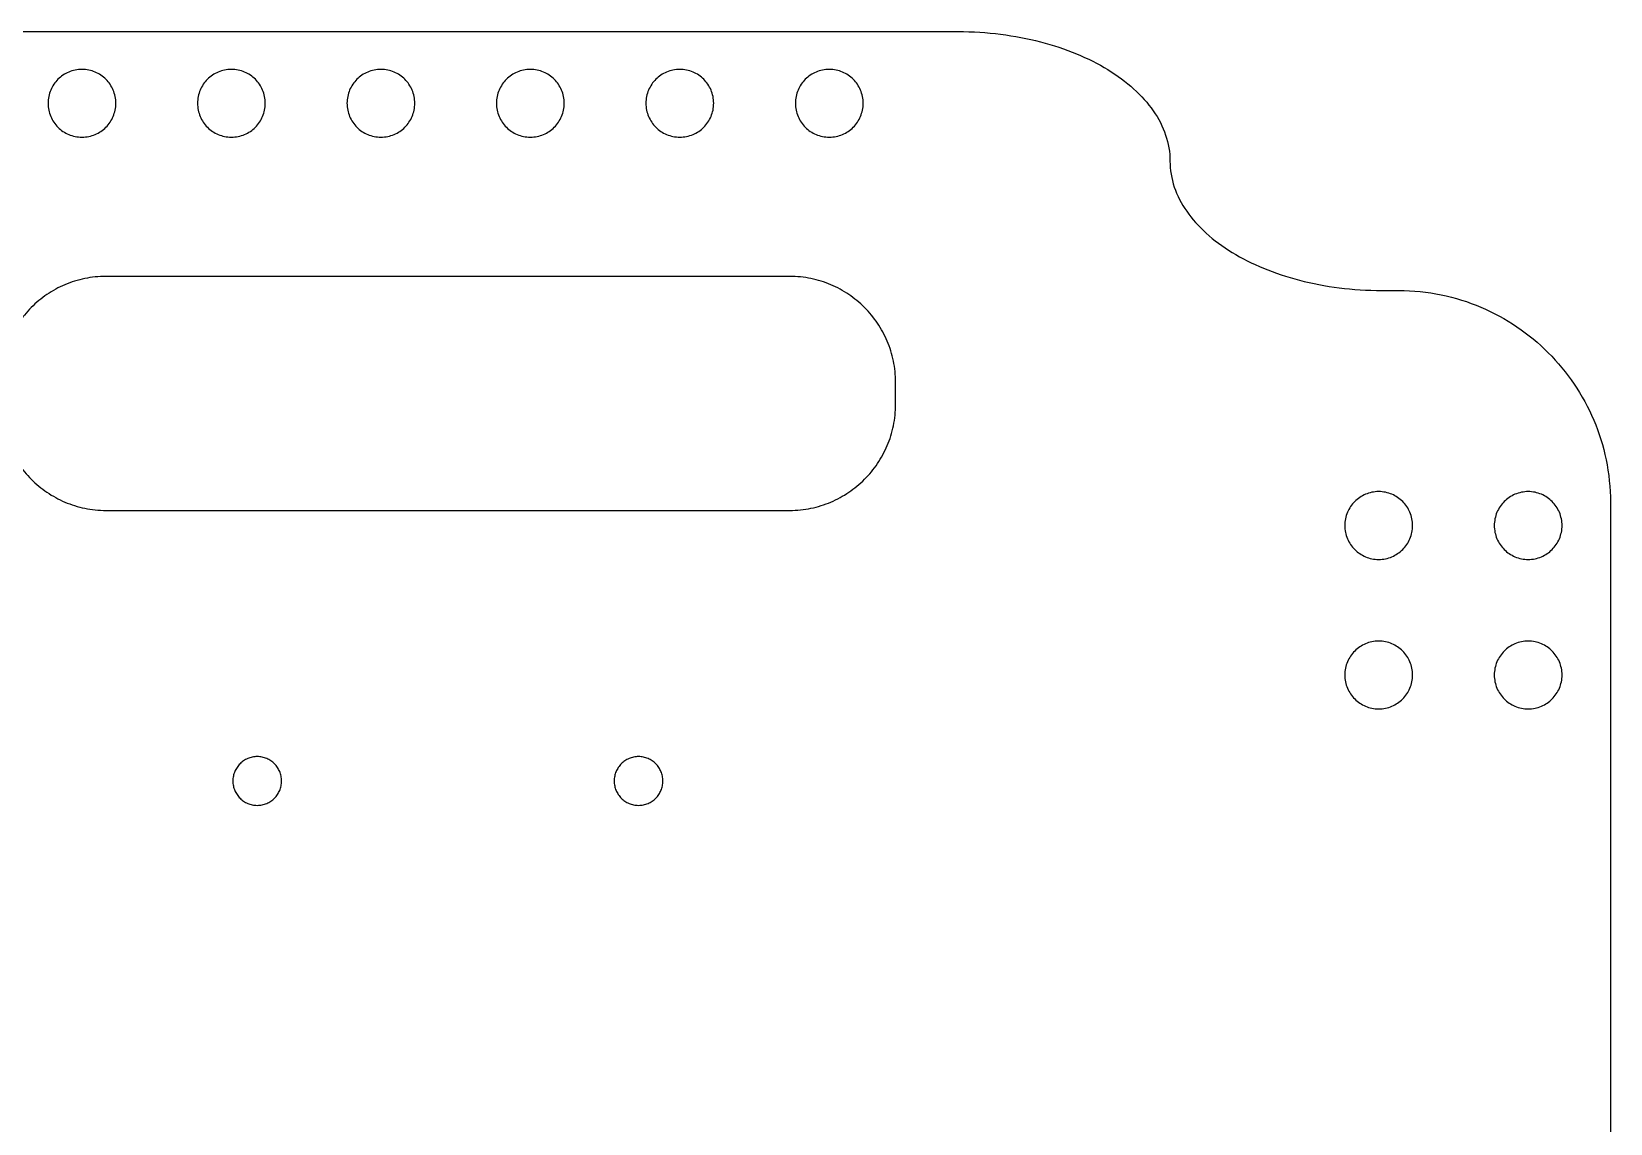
# Model space of a CAD drawing. Extents: x 90 to 207, y -141 to -38.
# Drawn here: x 132 to 206.5, y -89.5 to -38 of the extents above; entities that cross this region are included whole.
import ezdxf

# ---------------------------------------------------------------- set-up
doc = ezdxf.new("R2010")
doc.units = 0
doc.layers.add('LIVELLO_1', color=7, linetype='CONTINUOUS')

# ---------------------------------------------------------------- blocks, each defined once
blk = doc.blocks.new('BLOCK_2')
at = {"layer": 'LIVELLO_1'}
blk.add_open_spline([(172.798, -55.554), (172.798, -55.897), (172.763, -56.233), (172.696, -56.558), (172.629, -56.883), (172.53, -57.196), (172.404, -57.495), (172.277, -57.794), (172.121, -58.078), (171.941, -58.344), (171.761, -58.61), (171.556, -58.858), (171.329, -59.085), (171.103, -59.311), (170.855, -59.516), (170.589, -59.697), (170.322, -59.877), (170.038, -60.032), (169.739, -60.159), (169.441, -60.286), (169.127, -60.385), (168.802, -60.452), (168.478, -60.518), (168.142, -60.554), (167.798, -60.554), (167.798, -60.554), (163.764, -60.554), (163.764, -60.554), (163.764, -60.554), (159.73, -60.554), (159.73, -60.554), (159.73, -60.554), (155.697, -60.554), (155.697, -60.554), (155.697, -60.554), (151.663, -60.554), (151.663, -60.554), (151.663, -60.554), (147.629, -60.554), (147.629, -60.554), (147.629, -60.554), (143.595, -60.554), (143.595, -60.554), (143.595, -60.554), (139.562, -60.554), (139.562, -60.554), (139.562, -60.554), (135.528, -60.554), (135.528, -60.554), (135.184, -60.554), (134.848, -60.518), (134.523, -60.452), (134.199, -60.385), (133.885, -60.286), (133.586, -60.159), (133.288, -60.032), (133.003, -59.877), (132.737, -59.697), (132.471, -59.516), (132.223, -59.311), (131.997, -59.085), (131.77, -58.858), (131.565, -58.61), (131.385, -58.344), (131.205, -58.078), (131.049, -57.794), (130.922, -57.495), (130.795, -57.196), (130.697, -56.883), (130.63, -56.558), (130.563, -56.233), (130.528, -55.897), (130.528, -55.554), (130.528, -55.554), (130.528, -55.423), (130.528, -55.423), (130.528, -55.423), (130.528, -55.292), (130.528, -55.292), (130.528, -55.292), (130.528, -55.161), (130.528, -55.161), (130.528, -55.161), (130.528, -55.03), (130.528, -55.03), (130.528, -55.03), (130.528, -54.899), (130.528, -54.899), (130.528, -54.899), (130.528, -54.768), (130.528, -54.768), (130.528, -54.768), (130.528, -54.637), (130.528, -54.637), (130.528, -54.637), (130.528, -54.506), (130.528, -54.506), (130.528, -54.163), (130.563, -53.827), (130.63, -53.502), (130.697, -53.177), (130.795, -52.864), (130.922, -52.565), (131.049, -52.266), (131.205, -51.982), (131.385, -51.716), (131.565, -51.45), (131.77, -51.202), (131.997, -50.975), (132.223, -50.749), (132.471, -50.544), (132.737, -50.363), (133.003, -50.183), (133.288, -50.028), (133.586, -49.901), (133.885, -49.774), (134.199, -49.675), (134.523, -49.609), (134.848, -49.542), (135.184, -49.506), (135.528, -49.506), (135.528, -49.506), (139.562, -49.506), (139.562, -49.506), (139.562, -49.506), (143.595, -49.506), (143.595, -49.506), (143.595, -49.506), (147.629, -49.506), (147.629, -49.506), (147.629, -49.506), (151.663, -49.506), (151.663, -49.506), (151.663, -49.506), (155.697, -49.506), (155.697, -49.506), (155.697, -49.506), (159.73, -49.506), (159.73, -49.506), (159.73, -49.506), (163.764, -49.506), (163.764, -49.506), (163.764, -49.506), (167.798, -49.506), (167.798, -49.506), (168.142, -49.506), (168.478, -49.542), (168.802, -49.609), (169.127, -49.675), (169.441, -49.774), (169.739, -49.901), (170.038, -50.028), (170.322, -50.183), (170.589, -50.363), (170.855, -50.544), (171.103, -50.749), (171.329, -50.975), (171.556, -51.202), (171.761, -51.45), (171.941, -51.716), (172.121, -51.982), (172.277, -52.266), (172.404, -52.565), (172.53, -52.864), (172.629, -53.177), (172.696, -53.502), (172.763, -53.827), (172.798, -54.163), (172.798, -54.506), (172.798, -54.506), (172.798, -54.637), (172.798, -54.637), (172.798, -54.637), (172.798, -54.768), (172.798, -54.768), (172.798, -54.768), (172.798, -54.899), (172.798, -54.899), (172.798, -54.899), (172.798, -55.03), (172.798, -55.03), (172.798, -55.03), (172.798, -55.161), (172.798, -55.161), (172.798, -55.161), (172.798, -55.292), (172.798, -55.292), (172.798, -55.292), (172.798, -55.423), (172.798, -55.423), (172.798, -55.423), (172.798, -55.554), (172.798, -55.554)], degree=3, knots=[0, 0, 0, 0, 1, 1, 1, 2, 2, 2, 3, 3, 3, 4, 4, 4, 5, 5, 5, 6, 6, 6, 7, 7, 7, 8, 8, 8, 9, 9, 9, 10, 10, 10, 11, 11, 11, 12, 12, 12, 13, 13, 13, 14, 14, 14, 15, 15, 15, 16, 16, 16, 17, 17, 17, 18, 18, 18, 19, 19, 19, 20, 20, 20, 21, 21, 21, 22, 22, 22, 23, 23, 23, 24, 24, 24, 25, 25, 25, 26, 26, 26, 27, 27, 27, 28, 28, 28, 29, 29, 29, 30, 30, 30, 31, 31, 31, 32, 32, 32, 33, 33, 33, 34, 34, 34, 35, 35, 35, 36, 36, 36, 37, 37, 37, 38, 38, 38, 39, 39, 39, 40, 40, 40, 41, 41, 41, 42, 42, 42, 43, 43, 43, 44, 44, 44, 45, 45, 45, 46, 46, 46, 47, 47, 47, 48, 48, 48, 49, 49, 49, 50, 50, 50, 51, 51, 51, 52, 52, 52, 53, 53, 53, 54, 54, 54, 55, 55, 55, 56, 56, 56, 57, 57, 57, 58, 58, 58, 59, 59, 59, 60, 60, 60, 61, 61, 61, 62, 62, 62, 63, 63, 63, 64, 64, 64, 64], dxfattribs=at)
at = {"layer": 'LIVELLO_1', "color": 250}
blk.add_open_spline([(172.798, -55.554), (172.798, -55.897), (172.763, -56.233), (172.696, -56.558), (172.629, -56.883), (172.53, -57.196), (172.404, -57.495), (172.277, -57.794), (172.121, -58.078), (171.941, -58.344), (171.761, -58.61), (171.556, -58.858), (171.329, -59.085), (171.103, -59.311), (170.855, -59.516), (170.589, -59.697), (170.322, -59.877), (170.038, -60.032), (169.739, -60.159), (169.441, -60.286), (169.127, -60.385), (168.802, -60.452), (168.478, -60.518), (168.142, -60.554), (167.798, -60.554), (167.798, -60.554), (163.764, -60.554), (163.764, -60.554), (163.764, -60.554), (159.73, -60.554), (159.73, -60.554), (159.73, -60.554), (155.697, -60.554), (155.697, -60.554), (155.697, -60.554), (151.663, -60.554), (151.663, -60.554), (151.663, -60.554), (147.629, -60.554), (147.629, -60.554), (147.629, -60.554), (143.595, -60.554), (143.595, -60.554), (143.595, -60.554), (139.562, -60.554), (139.562, -60.554), (139.562, -60.554), (135.528, -60.554), (135.528, -60.554), (135.184, -60.554), (134.848, -60.518), (134.523, -60.452), (134.199, -60.385), (133.885, -60.286), (133.586, -60.159), (133.288, -60.032), (133.003, -59.877), (132.737, -59.697), (132.471, -59.516), (132.223, -59.311), (131.997, -59.085), (131.77, -58.858), (131.565, -58.61), (131.385, -58.344), (131.205, -58.078), (131.049, -57.794), (130.922, -57.495), (130.795, -57.196), (130.697, -56.883), (130.63, -56.558), (130.563, -56.233), (130.528, -55.897), (130.528, -55.554), (130.528, -55.554), (130.528, -55.423), (130.528, -55.423), (130.528, -55.423), (130.528, -55.292), (130.528, -55.292), (130.528, -55.292), (130.528, -55.161), (130.528, -55.161), (130.528, -55.161), (130.528, -55.03), (130.528, -55.03), (130.528, -55.03), (130.528, -54.899), (130.528, -54.899), (130.528, -54.899), (130.528, -54.768), (130.528, -54.768), (130.528, -54.768), (130.528, -54.637), (130.528, -54.637), (130.528, -54.637), (130.528, -54.506), (130.528, -54.506), (130.528, -54.163), (130.563, -53.827), (130.63, -53.502), (130.697, -53.177), (130.795, -52.864), (130.922, -52.565), (131.049, -52.266), (131.205, -51.982), (131.385, -51.716), (131.565, -51.45), (131.77, -51.202), (131.997, -50.975), (132.223, -50.749), (132.471, -50.544), (132.737, -50.363), (133.003, -50.183), (133.288, -50.028), (133.586, -49.901), (133.885, -49.774), (134.199, -49.675), (134.523, -49.609), (134.848, -49.542), (135.184, -49.506), (135.528, -49.506), (135.528, -49.506), (139.562, -49.506), (139.562, -49.506), (139.562, -49.506), (143.595, -49.506), (143.595, -49.506), (143.595, -49.506), (147.629, -49.506), (147.629, -49.506), (147.629, -49.506), (151.663, -49.506), (151.663, -49.506), (151.663, -49.506), (155.697, -49.506), (155.697, -49.506), (155.697, -49.506), (159.73, -49.506), (159.73, -49.506), (159.73, -49.506), (163.764, -49.506), (163.764, -49.506), (163.764, -49.506), (167.798, -49.506), (167.798, -49.506), (168.142, -49.506), (168.478, -49.542), (168.802, -49.609), (169.127, -49.675), (169.441, -49.774), (169.739, -49.901), (170.038, -50.028), (170.322, -50.183), (170.589, -50.363), (170.855, -50.544), (171.103, -50.749), (171.329, -50.975), (171.556, -51.202), (171.761, -51.45), (171.941, -51.716), (172.121, -51.982), (172.277, -52.266), (172.404, -52.565), (172.53, -52.864), (172.629, -53.177), (172.696, -53.502), (172.763, -53.827), (172.798, -54.163), (172.798, -54.506), (172.798, -54.506), (172.798, -54.637), (172.798, -54.637), (172.798, -54.637), (172.798, -54.768), (172.798, -54.768), (172.798, -54.768), (172.798, -54.899), (172.798, -54.899), (172.798, -54.899), (172.798, -55.03), (172.798, -55.03), (172.798, -55.03), (172.798, -55.161), (172.798, -55.161), (172.798, -55.161), (172.798, -55.292), (172.798, -55.292), (172.798, -55.292), (172.798, -55.423), (172.798, -55.423), (172.798, -55.423), (172.798, -55.554), (172.798, -55.554)], degree=3, knots=[0, 0, 0, 0, 1, 1, 1, 2, 2, 2, 3, 3, 3, 4, 4, 4, 5, 5, 5, 6, 6, 6, 7, 7, 7, 8, 8, 8, 9, 9, 9, 10, 10, 10, 11, 11, 11, 12, 12, 12, 13, 13, 13, 14, 14, 14, 15, 15, 15, 16, 16, 16, 17, 17, 17, 18, 18, 18, 19, 19, 19, 20, 20, 20, 21, 21, 21, 22, 22, 22, 23, 23, 23, 24, 24, 24, 25, 25, 25, 26, 26, 26, 27, 27, 27, 28, 28, 28, 29, 29, 29, 30, 30, 30, 31, 31, 31, 32, 32, 32, 33, 33, 33, 34, 34, 34, 35, 35, 35, 36, 36, 36, 37, 37, 37, 38, 38, 38, 39, 39, 39, 40, 40, 40, 41, 41, 41, 42, 42, 42, 43, 43, 43, 44, 44, 44, 45, 45, 45, 46, 46, 46, 47, 47, 47, 48, 48, 48, 49, 49, 49, 50, 50, 50, 51, 51, 51, 52, 52, 52, 53, 53, 53, 54, 54, 54, 55, 55, 55, 56, 56, 56, 57, 57, 57, 58, 58, 58, 59, 59, 59, 60, 60, 60, 61, 61, 61, 62, 62, 62, 63, 63, 63, 64, 64, 64, 64], dxfattribs=at)
blk = doc.blocks.new('BLOCK_5')
at = {"layer": 'LIVELLO_1', "color": 250}
for points in [[(197.203, -61.267), (197.203, -61.378), (197.191, -61.485), (197.17, -61.59), (197.149, -61.694), (197.117, -61.794), (197.077, -61.89), (197.036, -61.986), (196.987, -62.077), (196.929, -62.162), (196.872, -62.247), (196.806, -62.326), (196.734, -62.398), (196.662, -62.471), (196.582, -62.536), (196.497, -62.594), (196.412, -62.651), (196.321, -62.701), (196.225, -62.741), (196.13, -62.782), (196.029, -62.813), (195.925, -62.835), (195.821, -62.856), (195.713, -62.867), (195.603, -62.867), (195.492, -62.867), (195.384, -62.856), (195.28, -62.835), (195.176, -62.813), (195.076, -62.782), (194.98, -62.741), (194.884, -62.701), (194.793, -62.651), (194.708, -62.594), (194.623, -62.536), (194.544, -62.471), (194.471, -62.398), (194.399, -62.326), (194.333, -62.247), (194.276, -62.162), (194.218, -62.077), (194.169, -61.986), (194.128, -61.89), (194.088, -61.794), (194.056, -61.694), (194.035, -61.59), (194.014, -61.485), (194.003, -61.378), (194.003, -61.267), (194.003, -61.157), (194.014, -61.049), (194.035, -60.945), (194.056, -60.84), (194.088, -60.74), (194.128, -60.644), (194.169, -60.549), (194.218, -60.458), (194.276, -60.372), (194.333, -60.287), (194.399, -60.208), (194.471, -60.136), (194.544, -60.063), (194.623, -59.998), (194.708, -59.94), (194.793, -59.883), (194.884, -59.833), (194.98, -59.793), (195.076, -59.752), (195.176, -59.721), (195.28, -59.7), (195.384, -59.678), (195.492, -59.667), (195.603, -59.667), (195.713, -59.667), (195.821, -59.678), (195.925, -59.7), (196.029, -59.721), (196.13, -59.752), (196.225, -59.793), (196.321, -59.833), (196.412, -59.883), (196.497, -59.94), (196.582, -59.998), (196.662, -60.063), (196.734, -60.136), (196.806, -60.208), (196.872, -60.287), (196.929, -60.372), (196.987, -60.458), (197.036, -60.549), (197.077, -60.644), (197.117, -60.74), (197.149, -60.84), (197.17, -60.945), (197.191, -61.049), (197.203, -61.157), (197.203, -61.267)], [(204.258, -61.267), (204.258, -61.378), (204.247, -61.485), (204.226, -61.59), (204.204, -61.694), (204.173, -61.794), (204.132, -61.89), (204.092, -61.986), (204.042, -62.077), (203.985, -62.162), (203.927, -62.247), (203.862, -62.326), (203.79, -62.398), (203.717, -62.471), (203.638, -62.536), (203.553, -62.594), (203.468, -62.651), (203.377, -62.701), (203.281, -62.741), (203.185, -62.782), (203.085, -62.813), (202.981, -62.835), (202.876, -62.856), (202.769, -62.867), (202.658, -62.867), (202.548, -62.867), (202.44, -62.856), (202.336, -62.835), (202.232, -62.813), (202.131, -62.782), (202.035, -62.741), (201.94, -62.701), (201.849, -62.651), (201.764, -62.594), (201.679, -62.536), (201.599, -62.471), (201.527, -62.398), (201.454, -62.326), (201.389, -62.247), (201.331, -62.162), (201.274, -62.077), (201.224, -61.986), (201.184, -61.89), (201.143, -61.794), (201.112, -61.694), (201.091, -61.59), (201.069, -61.485), (201.058, -61.378), (201.058, -61.267), (201.058, -61.157), (201.069, -61.049), (201.091, -60.945), (201.112, -60.84), (201.143, -60.74), (201.184, -60.644), (201.224, -60.549), (201.274, -60.458), (201.331, -60.372), (201.389, -60.287), (201.454, -60.208), (201.527, -60.136), (201.599, -60.063), (201.679, -59.998), (201.764, -59.94), (201.849, -59.883), (201.94, -59.833), (202.035, -59.793), (202.131, -59.752), (202.232, -59.721), (202.336, -59.7), (202.44, -59.678), (202.548, -59.667), (202.658, -59.667), (202.769, -59.667), (202.876, -59.678), (202.981, -59.7), (203.085, -59.721), (203.185, -59.752), (203.281, -59.793), (203.377, -59.833), (203.468, -59.883), (203.553, -59.94), (203.638, -59.998), (203.717, -60.063), (203.79, -60.136), (203.862, -60.208), (203.927, -60.287), (203.985, -60.372), (204.042, -60.458), (204.092, -60.549), (204.132, -60.644), (204.173, -60.74), (204.204, -60.84), (204.226, -60.945), (204.247, -61.049), (204.258, -61.157), (204.258, -61.267)], [(197.203, -68.323), (197.203, -68.433), (197.191, -68.541), (197.17, -68.645), (197.149, -68.749), (197.117, -68.85), (197.077, -68.945), (197.036, -69.041), (196.987, -69.132), (196.929, -69.217), (196.872, -69.302), (196.806, -69.382), (196.734, -69.454), (196.662, -69.526), (196.582, -69.592), (196.497, -69.649), (196.412, -69.707), (196.321, -69.756), (196.225, -69.797), (196.13, -69.837), (196.029, -69.869), (195.925, -69.89), (195.821, -69.911), (195.713, -69.923), (195.603, -69.923), (195.492, -69.923), (195.384, -69.911), (195.28, -69.89), (195.176, -69.869), (195.076, -69.837), (194.98, -69.797), (194.884, -69.756), (194.793, -69.707), (194.708, -69.649), (194.623, -69.592), (194.544, -69.526), (194.471, -69.454), (194.399, -69.382), (194.333, -69.302), (194.276, -69.217), (194.218, -69.132), (194.169, -69.041), (194.128, -68.945), (194.088, -68.85), (194.056, -68.749), (194.035, -68.645), (194.014, -68.541), (194.003, -68.433), (194.003, -68.323), (194.003, -68.212), (194.014, -68.104), (194.035, -68), (194.056, -67.896), (194.088, -67.796), (194.128, -67.7), (194.169, -67.604), (194.218, -67.513), (194.276, -67.428), (194.333, -67.343), (194.399, -67.264), (194.471, -67.191), (194.544, -67.119), (194.623, -67.053), (194.708, -66.996), (194.793, -66.938), (194.884, -66.889), (194.98, -66.848), (195.076, -66.808), (195.176, -66.776), (195.28, -66.755), (195.384, -66.734), (195.492, -66.723), (195.603, -66.723), (195.713, -66.723), (195.821, -66.734), (195.925, -66.755), (196.029, -66.776), (196.13, -66.808), (196.225, -66.848), (196.321, -66.889), (196.412, -66.938), (196.497, -66.996), (196.582, -67.053), (196.662, -67.119), (196.734, -67.191), (196.806, -67.264), (196.872, -67.343), (196.929, -67.428), (196.987, -67.513), (197.036, -67.604), (197.077, -67.7), (197.117, -67.796), (197.149, -67.896), (197.17, -68), (197.191, -68.104), (197.203, -68.212), (197.203, -68.323)], [(204.258, -68.323), (204.258, -68.433), (204.247, -68.541), (204.226, -68.645), (204.204, -68.749), (204.173, -68.85), (204.132, -68.945), (204.092, -69.041), (204.042, -69.132), (203.985, -69.217), (203.927, -69.302), (203.862, -69.382), (203.79, -69.454), (203.717, -69.526), (203.638, -69.592), (203.553, -69.649), (203.468, -69.707), (203.377, -69.756), (203.281, -69.797), (203.185, -69.837), (203.085, -69.869), (202.981, -69.89), (202.876, -69.911), (202.769, -69.923), (202.658, -69.923), (202.548, -69.923), (202.44, -69.911), (202.336, -69.89), (202.232, -69.869), (202.131, -69.837), (202.035, -69.797), (201.94, -69.756), (201.849, -69.707), (201.764, -69.649), (201.679, -69.592), (201.599, -69.526), (201.527, -69.454), (201.454, -69.382), (201.389, -69.302), (201.331, -69.217), (201.274, -69.132), (201.224, -69.041), (201.184, -68.945), (201.143, -68.85), (201.112, -68.749), (201.091, -68.645), (201.069, -68.541), (201.058, -68.433), (201.058, -68.323), (201.058, -68.212), (201.069, -68.104), (201.091, -68), (201.112, -67.896), (201.143, -67.796), (201.184, -67.7), (201.224, -67.604), (201.274, -67.513), (201.331, -67.428), (201.389, -67.343), (201.454, -67.264), (201.527, -67.191), (201.599, -67.119), (201.679, -67.053), (201.764, -66.996), (201.849, -66.938), (201.94, -66.889), (202.035, -66.848), (202.131, -66.808), (202.232, -66.776), (202.336, -66.755), (202.44, -66.734), (202.548, -66.723), (202.658, -66.723), (202.769, -66.723), (202.876, -66.734), (202.981, -66.755), (203.085, -66.776), (203.185, -66.808), (203.281, -66.848), (203.377, -66.889), (203.468, -66.938), (203.553, -66.996), (203.638, -67.053), (203.717, -67.119), (203.79, -67.191), (203.862, -67.264), (203.927, -67.343), (203.985, -67.428), (204.042, -67.513), (204.092, -67.604), (204.132, -67.7), (204.173, -67.796), (204.204, -67.896), (204.226, -68), (204.247, -68.104), (204.258, -68.212), (204.258, -68.323)]]:
    blk.add_open_spline(points, degree=3, knots=[0, 0, 0, 0, 1, 1, 1, 2, 2, 2, 3, 3, 3, 4, 4, 4, 5, 5, 5, 6, 6, 6, 7, 7, 7, 8, 8, 8, 9, 9, 9, 10, 10, 10, 11, 11, 11, 12, 12, 12, 13, 13, 13, 14, 14, 14, 15, 15, 15, 16, 16, 16, 17, 17, 17, 18, 18, 18, 19, 19, 19, 20, 20, 20, 21, 21, 21, 22, 22, 22, 23, 23, 23, 24, 24, 24, 25, 25, 25, 26, 26, 26, 27, 27, 27, 28, 28, 28, 29, 29, 29, 30, 30, 30, 31, 31, 31, 32, 32, 32, 32], dxfattribs=at)

msp = doc.modelspace()

# ---------------------------------------------------------------- linework, layer by layer
at = {"layer": 'LIVELLO_1', "color": 250}
for points, knots in [([(206.541, -60.171), (206.541, -59.484), (206.471, -58.812), (206.337, -58.163), (206.203, -57.513), (206.006, -56.886), (205.752, -56.288), (205.498, -55.691), (205.187, -55.122), (204.827, -54.59), (204.467, -54.058), (204.056, -53.562), (203.603, -53.109), (203.15, -52.656), (202.654, -52.246), (202.122, -51.885), (201.59, -51.525), (201.021, -51.214), (200.424, -50.96), (199.826, -50.706), (199.199, -50.509), (198.55, -50.375), (197.9, -50.242), (197.228, -50.171), (196.541, -50.171), (196.541, -50.171), (196.442, -50.171), (196.442, -50.171), (196.442, -50.171), (196.343, -50.171), (196.343, -50.171), (196.343, -50.171), (196.244, -50.171), (196.244, -50.171), (196.244, -50.171), (196.145, -50.171), (196.145, -50.171), (196.145, -50.171), (196.046, -50.171), (196.046, -50.171), (196.046, -50.171), (195.947, -50.171), (195.947, -50.171), (195.947, -50.171), (195.848, -50.171), (195.848, -50.171), (195.848, -50.171), (195.749, -50.171), (195.749, -50.171), (195.061, -50.171), (194.389, -50.128), (193.74, -50.047), (193.09, -49.965), (192.463, -49.844), (191.866, -49.689), (191.268, -49.534), (190.7, -49.344), (190.168, -49.124), (189.635, -48.904), (189.139, -48.653), (188.686, -48.377), (188.233, -48.1), (187.823, -47.797), (187.463, -47.472), (187.102, -47.146), (186.792, -46.799), (186.538, -46.434), (186.284, -46.069), (186.087, -45.686), (185.953, -45.289), (185.819, -44.892), (185.749, -44.482), (185.749, -44.062), (185.749, -43.642), (185.678, -43.231), (185.545, -42.834), (185.411, -42.438), (185.213, -42.055), (184.96, -41.69), (184.706, -41.324), (184.395, -40.977), (184.035, -40.652), (183.674, -40.327), (183.264, -40.024), (182.811, -39.747), (182.358, -39.47), (181.862, -39.219), (181.33, -38.999), (180.797, -38.779), (180.229, -38.589), (179.631, -38.434), (179.034, -38.279), (178.407, -38.159), (177.757, -38.077), (177.108, -37.995), (176.436, -37.952), (175.749, -37.952), (175.749, -37.952), (168.937, -37.952), (168.937, -37.952), (168.937, -37.952), (162.124, -37.952), (162.124, -37.952), (162.124, -37.952), (155.312, -37.952), (155.312, -37.952), (155.312, -37.952), (148.5, -37.952), (148.5, -37.952), (148.5, -37.952), (141.688, -37.952), (141.688, -37.952), (141.688, -37.952), (134.876, -37.952), (134.876, -37.952), (134.876, -37.952), (128.064, -37.952), (128.064, -37.952), (128.064, -37.952), (121.251, -37.952), (121.251, -37.952), (120.564, -37.952), (119.892, -37.995), (119.243, -38.077), (118.593, -38.159), (117.966, -38.279), (117.369, -38.434), (116.771, -38.589), (116.203, -38.779), (115.67, -38.999), (115.138, -39.219), (114.642, -39.47), (114.189, -39.747), (113.736, -40.024), (113.326, -40.327), (112.965, -40.652), (112.605, -40.977), (112.294, -41.324), (112.04, -41.69), (111.787, -42.055), (111.589, -42.438), (111.456, -42.834), (111.322, -43.231), (111.251, -43.642), (111.251, -44.062), (111.251, -44.482), (111.181, -44.892), (111.047, -45.289), (110.914, -45.686), (110.716, -46.069), (110.462, -46.434), (110.208, -46.799), (109.898, -47.146), (109.538, -47.472), (109.177, -47.797), (108.767, -48.1), (108.314, -48.377), (107.861, -48.653), (107.365, -48.904), (106.832, -49.124), (106.3, -49.344), (105.732, -49.534), (105.134, -49.689), (104.537, -49.844), (103.91, -49.965), (103.26, -50.047), (102.611, -50.128), (101.939, -50.171), (101.251, -50.171), (101.251, -50.171), (101.152, -50.171), (101.152, -50.171), (101.152, -50.171), (101.053, -50.171), (101.053, -50.171), (101.053, -50.171), (100.954, -50.171), (100.954, -50.171), (100.954, -50.171), (100.855, -50.171), (100.855, -50.171), (100.855, -50.171), (100.756, -50.171), (100.756, -50.171), (100.756, -50.171), (100.657, -50.171), (100.657, -50.171), (100.657, -50.171), (100.558, -50.171), (100.558, -50.171), (100.558, -50.171), (100.459, -50.171), (100.459, -50.171), (99.772, -50.171), (99.1, -50.242), (98.45, -50.375), (97.801, -50.509), (97.174, -50.706), (96.576, -50.96), (95.979, -51.214), (95.41, -51.525), (94.878, -51.885), (94.346, -52.246), (93.85, -52.656), (93.397, -53.109), (92.944, -53.562), (92.533, -54.058), (92.173, -54.59), (91.813, -55.122), (91.502, -55.691), (91.248, -56.288), (90.994, -56.886), (90.797, -57.513), (90.663, -58.163), (90.53, -58.812), (90.459, -59.484), (90.459, -60.171), (90.459, -60.171), (90.459, -67.796), (90.459, -67.796), (90.459, -67.796), (90.459, -75.422), (90.459, -75.422), (90.459, -75.422), (90.459, -83.047), (90.459, -83.047), (90.459, -83.047), (90.459, -90.672), (90.459, -90.672), (90.459, -90.672), (90.459, -98.297), (90.459, -98.297), (90.459, -98.297), (90.459, -105.922), (90.459, -105.922), (90.459, -105.922), (90.459, -113.547), (90.459, -113.547), (90.459, -113.547), (90.459, -121.172), (90.459, -121.172), (90.459, -121.86), (90.53, -122.532), (90.663, -123.181), (90.797, -123.83), (90.994, -124.457), (91.248, -125.055), (91.502, -125.653), (91.813, -126.221), (92.173, -126.753), (92.533, -127.286), (92.944, -127.782), (93.397, -128.235), (93.85, -128.688), (94.346, -129.098), (94.878, -129.458), (95.41, -129.819), (95.979, -130.129), (96.576, -130.383), (97.174, -130.637), (97.801, -130.834), (98.45, -130.968), (99.1, -131.102), (99.772, -131.172), (100.459, -131.172), (100.459, -131.172), (100.558, -131.172), (100.558, -131.172), (100.558, -131.172), (100.657, -131.172), (100.657, -131.172), (100.657, -131.172), (100.756, -131.172), (100.756, -131.172), (100.756, -131.172), (100.855, -131.172), (100.855, -131.172), (100.855, -131.172), (100.954, -131.172), (100.954, -131.172), (100.954, -131.172), (101.053, -131.172), (101.053, -131.172), (101.053, -131.172), (101.152, -131.172), (101.152, -131.172), (101.152, -131.172), (101.251, -131.172), (101.251, -131.172), (101.939, -131.172), (102.611, -131.207), (103.26, -131.273), (103.91, -131.339), (104.537, -131.436), (105.134, -131.561), (105.732, -131.686), (106.3, -131.839), (106.832, -132.017), (107.365, -132.194), (107.861, -132.396), (108.314, -132.62), (108.767, -132.843), (109.177, -133.087), (109.538, -133.349), (109.898, -133.612), (110.208, -133.892), (110.462, -134.186), (110.716, -134.481), (110.914, -134.79), (111.047, -135.11), (111.181, -135.43), (111.251, -135.761), (111.251, -136.099), (111.251, -136.438), (111.322, -136.769), (111.456, -137.089), (111.589, -137.409), (111.787, -137.718), (112.04, -138.012), (112.294, -138.307), (112.605, -138.587), (112.965, -138.849), (113.326, -139.111), (113.736, -139.356), (114.189, -139.579), (114.642, -139.802), (115.138, -140.004), (115.67, -140.182), (116.203, -140.359), (116.771, -140.512), (117.369, -140.638), (117.966, -140.763), (118.593, -140.86), (119.243, -140.926), (119.892, -140.992), (120.564, -141.026), (121.251, -141.026), (121.251, -141.026), (128.064, -141.026), (128.064, -141.026), (128.064, -141.026), (134.876, -141.026), (134.876, -141.026), (134.876, -141.026), (141.688, -141.026), (141.688, -141.026), (141.688, -141.026), (148.5, -141.026), (148.5, -141.026), (148.5, -141.026), (155.312, -141.026), (155.312, -141.026), (155.312, -141.026), (162.124, -141.026), (162.124, -141.026), (162.124, -141.026), (168.937, -141.026), (168.937, -141.026), (168.937, -141.026), (175.749, -141.026), (175.749, -141.026), (176.436, -141.026), (177.108, -140.992), (177.757, -140.926), (178.407, -140.86), (179.034, -140.763), (179.631, -140.638), (180.229, -140.512), (180.797, -140.359), (181.33, -140.182), (181.862, -140.004), (182.358, -139.802), (182.811, -139.579), (183.264, -139.356), (183.674, -139.111), (184.035, -138.849), (184.395, -138.587), (184.706, -138.307), (184.96, -138.012), (185.213, -137.718), (185.411, -137.409), (185.545, -137.089), (185.678, -136.769), (185.749, -136.438), (185.749, -136.099), (185.749, -135.761), (185.819, -135.43), (185.953, -135.11), (186.087, -134.79), (186.284, -134.481), (186.538, -134.186), (186.792, -133.892), (187.102, -133.612), (187.463, -133.349), (187.823, -133.087), (188.233, -132.843), (188.686, -132.62), (189.139, -132.396), (189.635, -132.194), (190.168, -132.017), (190.7, -131.839), (191.268, -131.686), (191.866, -131.561), (192.463, -131.436), (193.09, -131.339), (193.74, -131.273), (194.389, -131.207), (195.061, -131.172), (195.749, -131.172), (195.749, -131.172), (195.848, -131.172), (195.848, -131.172), (195.848, -131.172), (195.947, -131.172), (195.947, -131.172), (195.947, -131.172), (196.046, -131.172), (196.046, -131.172), (196.046, -131.172), (196.145, -131.172), (196.145, -131.172), (196.145, -131.172), (196.244, -131.172), (196.244, -131.172), (196.244, -131.172), (196.343, -131.172), (196.343, -131.172), (196.343, -131.172), (196.442, -131.172), (196.442, -131.172), (196.442, -131.172), (196.541, -131.172), (196.541, -131.172), (197.228, -131.172), (197.9, -131.102), (198.55, -130.968), (199.199, -130.834), (199.826, -130.637), (200.424, -130.383), (201.021, -130.129), (201.59, -129.819), (202.122, -129.458), (202.654, -129.098), (203.15, -128.688), (203.603, -128.235), (204.056, -127.782), (204.467, -127.286), (204.827, -126.753), (205.187, -126.221), (205.498, -125.653), (205.752, -125.055), (206.006, -124.457), (206.203, -123.83), (206.337, -123.181), (206.471, -122.532), (206.541, -121.86), (206.541, -121.172), (206.541, -121.172), (206.541, -113.547), (206.541, -113.547), (206.541, -113.547), (206.541, -105.922), (206.541, -105.922), (206.541, -105.922), (206.541, -98.297), (206.541, -98.297), (206.541, -98.297), (206.541, -90.672), (206.541, -90.672), (206.541, -90.672), (206.541, -83.047), (206.541, -83.047), (206.541, -83.047), (206.541, -75.422), (206.541, -75.422), (206.541, -75.422), (206.541, -67.796), (206.541, -67.796), (206.541, -67.796), (206.541, -60.171), (206.541, -60.171)], [0, 0, 0, 0, 1, 1, 1, 2, 2, 2, 3, 3, 3, 4, 4, 4, 5, 5, 5, 6, 6, 6, 7, 7, 7, 8, 8, 8, 9, 9, 9, 10, 10, 10, 11, 11, 11, 12, 12, 12, 13, 13, 13, 14, 14, 14, 15, 15, 15, 16, 16, 16, 17, 17, 17, 18, 18, 18, 19, 19, 19, 20, 20, 20, 21, 21, 21, 22, 22, 22, 23, 23, 23, 24, 24, 24, 25, 25, 25, 26, 26, 26, 27, 27, 27, 28, 28, 28, 29, 29, 29, 30, 30, 30, 31, 31, 31, 32, 32, 32, 33, 33, 33, 34, 34, 34, 35, 35, 35, 36, 36, 36, 37, 37, 37, 38, 38, 38, 39, 39, 39, 40, 40, 40, 41, 41, 41, 42, 42, 42, 43, 43, 43, 44, 44, 44, 45, 45, 45, 46, 46, 46, 47, 47, 47, 48, 48, 48, 49, 49, 49, 50, 50, 50, 51, 51, 51, 52, 52, 52, 53, 53, 53, 54, 54, 54, 55, 55, 55, 56, 56, 56, 57, 57, 57, 58, 58, 58, 59, 59, 59, 60, 60, 60, 61, 61, 61, 62, 62, 62, 63, 63, 63, 64, 64, 64, 65, 65, 65, 66, 66, 66, 67, 67, 67, 68, 68, 68, 69, 69, 69, 70, 70, 70, 71, 71, 71, 72, 72, 72, 73, 73, 73, 74, 74, 74, 75, 75, 75, 76, 76, 76, 77, 77, 77, 78, 78, 78, 79, 79, 79, 80, 80, 80, 81, 81, 81, 82, 82, 82, 83, 83, 83, 84, 84, 84, 85, 85, 85, 86, 86, 86, 87, 87, 87, 88, 88, 88, 89, 89, 89, 90, 90, 90, 91, 91, 91, 92, 92, 92, 93, 93, 93, 94, 94, 94, 95, 95, 95, 96, 96, 96, 97, 97, 97, 98, 98, 98, 99, 99, 99, 100, 100, 100, 101, 101, 101, 102, 102, 102, 103, 103, 103, 104, 104, 104, 105, 105, 105, 106, 106, 106, 107, 107, 107, 108, 108, 108, 109, 109, 109, 110, 110, 110, 111, 111, 111, 112, 112, 112, 113, 113, 113, 114, 114, 114, 115, 115, 115, 116, 116, 116, 117, 117, 117, 118, 118, 118, 119, 119, 119, 120, 120, 120, 121, 121, 121, 122, 122, 122, 123, 123, 123, 124, 124, 124, 125, 125, 125, 126, 126, 126, 127, 127, 127, 128, 128, 128, 129, 129, 129, 130, 130, 130, 131, 131, 131, 132, 132, 132, 133, 133, 133, 134, 134, 134, 135, 135, 135, 136, 136, 136, 137, 137, 137, 138, 138, 138, 139, 139, 139, 140, 140, 140, 141, 141, 141, 142, 142, 142, 143, 143, 143, 144, 144, 144, 145, 145, 145, 146, 146, 146, 147, 147, 147, 148, 148, 148, 149, 149, 149, 150, 150, 150, 151, 151, 151, 152, 152, 152, 153, 153, 153, 154, 154, 154, 155, 155, 155, 156, 156, 156, 157, 157, 157, 158, 158, 158, 159, 159, 159, 160, 160, 160, 160]), ([(135.989, -41.335), (135.989, -41.446), (135.978, -41.553), (135.956, -41.658), (135.935, -41.762), (135.904, -41.862), (135.863, -41.958), (135.823, -42.054), (135.773, -42.145), (135.716, -42.23), (135.658, -42.315), (135.593, -42.394), (135.52, -42.466), (135.448, -42.539), (135.369, -42.604), (135.284, -42.662), (135.198, -42.719), (135.107, -42.769), (135.012, -42.809), (134.916, -42.85), (134.816, -42.881), (134.711, -42.903), (134.607, -42.924), (134.499, -42.935), (134.389, -42.935), (134.278, -42.935), (134.171, -42.924), (134.066, -42.903), (133.962, -42.881), (133.862, -42.85), (133.766, -42.809), (133.67, -42.769), (133.579, -42.719), (133.494, -42.662), (133.409, -42.604), (133.33, -42.539), (133.258, -42.466), (133.185, -42.394), (133.12, -42.315), (133.062, -42.23), (133.005, -42.145), (132.955, -42.054), (132.915, -41.958), (132.874, -41.862), (132.843, -41.762), (132.821, -41.658), (132.8, -41.553), (132.789, -41.446), (132.789, -41.335), (132.789, -41.225), (132.8, -41.117), (132.821, -41.013), (132.843, -40.908), (132.874, -40.808), (132.915, -40.712), (132.955, -40.617), (133.005, -40.526), (133.062, -40.441), (133.12, -40.355), (133.185, -40.276), (133.258, -40.204), (133.33, -40.131), (133.409, -40.066), (133.494, -40.008), (133.579, -39.951), (133.67, -39.901), (133.766, -39.861), (133.862, -39.82), (133.962, -39.789), (134.066, -39.768), (134.171, -39.746), (134.278, -39.735), (134.389, -39.735), (134.499, -39.735), (134.607, -39.746), (134.711, -39.768), (134.816, -39.789), (134.916, -39.82), (135.012, -39.861), (135.107, -39.901), (135.198, -39.951), (135.284, -40.008), (135.369, -40.066), (135.448, -40.131), (135.52, -40.204), (135.593, -40.276), (135.658, -40.355), (135.716, -40.441), (135.773, -40.526), (135.823, -40.617), (135.863, -40.712), (135.904, -40.808), (135.935, -40.908), (135.956, -41.013), (135.978, -41.117), (135.989, -41.225), (135.989, -41.335)], [0, 0, 0, 0, 1, 1, 1, 2, 2, 2, 3, 3, 3, 4, 4, 4, 5, 5, 5, 6, 6, 6, 7, 7, 7, 8, 8, 8, 9, 9, 9, 10, 10, 10, 11, 11, 11, 12, 12, 12, 13, 13, 13, 14, 14, 14, 15, 15, 15, 16, 16, 16, 17, 17, 17, 18, 18, 18, 19, 19, 19, 20, 20, 20, 21, 21, 21, 22, 22, 22, 23, 23, 23, 24, 24, 24, 25, 25, 25, 26, 26, 26, 27, 27, 27, 28, 28, 28, 29, 29, 29, 30, 30, 30, 31, 31, 31, 32, 32, 32, 32]), ([(143.044, -41.335), (143.044, -41.446), (143.033, -41.553), (143.012, -41.658), (142.991, -41.762), (142.959, -41.862), (142.919, -41.958), (142.878, -42.054), (142.829, -42.145), (142.771, -42.23), (142.714, -42.315), (142.648, -42.394), (142.576, -42.466), (142.503, -42.539), (142.424, -42.604), (142.339, -42.662), (142.254, -42.719), (142.163, -42.769), (142.067, -42.809), (141.972, -42.85), (141.871, -42.881), (141.767, -42.903), (141.663, -42.924), (141.555, -42.935), (141.444, -42.935), (141.334, -42.935), (141.226, -42.924), (141.122, -42.903), (141.018, -42.881), (140.917, -42.85), (140.822, -42.809), (140.726, -42.769), (140.635, -42.719), (140.55, -42.662), (140.465, -42.604), (140.386, -42.539), (140.313, -42.466), (140.241, -42.394), (140.175, -42.315), (140.118, -42.23), (140.06, -42.145), (140.011, -42.054), (139.97, -41.958), (139.93, -41.862), (139.898, -41.762), (139.877, -41.658), (139.856, -41.553), (139.844, -41.446), (139.844, -41.335), (139.844, -41.225), (139.856, -41.117), (139.877, -41.013), (139.898, -40.908), (139.93, -40.808), (139.97, -40.712), (140.011, -40.617), (140.06, -40.526), (140.118, -40.441), (140.175, -40.355), (140.241, -40.276), (140.313, -40.204), (140.386, -40.131), (140.465, -40.066), (140.55, -40.008), (140.635, -39.951), (140.726, -39.901), (140.822, -39.861), (140.917, -39.82), (141.018, -39.789), (141.122, -39.768), (141.226, -39.746), (141.334, -39.735), (141.444, -39.735), (141.555, -39.735), (141.663, -39.746), (141.767, -39.768), (141.871, -39.789), (141.972, -39.82), (142.067, -39.861), (142.163, -39.901), (142.254, -39.951), (142.339, -40.008), (142.424, -40.066), (142.503, -40.131), (142.576, -40.204), (142.648, -40.276), (142.714, -40.355), (142.771, -40.441), (142.829, -40.526), (142.878, -40.617), (142.919, -40.712), (142.959, -40.808), (142.991, -40.908), (143.012, -41.013), (143.033, -41.117), (143.044, -41.225), (143.044, -41.335)], [0, 0, 0, 0, 1, 1, 1, 2, 2, 2, 3, 3, 3, 4, 4, 4, 5, 5, 5, 6, 6, 6, 7, 7, 7, 8, 8, 8, 9, 9, 9, 10, 10, 10, 11, 11, 11, 12, 12, 12, 13, 13, 13, 14, 14, 14, 15, 15, 15, 16, 16, 16, 17, 17, 17, 18, 18, 18, 19, 19, 19, 20, 20, 20, 21, 21, 21, 22, 22, 22, 23, 23, 23, 24, 24, 24, 25, 25, 25, 26, 26, 26, 27, 27, 27, 28, 28, 28, 29, 29, 29, 30, 30, 30, 31, 31, 31, 32, 32, 32, 32]), ([(150.1, -41.335), (150.1, -41.446), (150.089, -41.553), (150.068, -41.658), (150.046, -41.762), (150.015, -41.862), (149.974, -41.958), (149.934, -42.054), (149.884, -42.145), (149.827, -42.23), (149.769, -42.315), (149.704, -42.394), (149.631, -42.466), (149.559, -42.539), (149.48, -42.604), (149.395, -42.662), (149.309, -42.719), (149.219, -42.769), (149.123, -42.809), (149.027, -42.85), (148.927, -42.881), (148.823, -42.903), (148.718, -42.924), (148.611, -42.935), (148.5, -42.935), (148.39, -42.935), (148.282, -42.924), (148.178, -42.903), (148.073, -42.881), (147.973, -42.85), (147.877, -42.809), (147.782, -42.769), (147.691, -42.719), (147.605, -42.662), (147.52, -42.604), (147.441, -42.539), (147.369, -42.466), (147.296, -42.394), (147.231, -42.315), (147.173, -42.23), (147.116, -42.145), (147.066, -42.054), (147.026, -41.958), (146.985, -41.862), (146.954, -41.762), (146.933, -41.658), (146.911, -41.553), (146.9, -41.446), (146.9, -41.335), (146.9, -41.225), (146.911, -41.117), (146.933, -41.013), (146.954, -40.908), (146.985, -40.808), (147.026, -40.712), (147.066, -40.617), (147.116, -40.526), (147.173, -40.441), (147.231, -40.355), (147.296, -40.276), (147.369, -40.204), (147.441, -40.131), (147.52, -40.066), (147.605, -40.008), (147.691, -39.951), (147.782, -39.901), (147.877, -39.861), (147.973, -39.82), (148.073, -39.789), (148.178, -39.768), (148.282, -39.746), (148.39, -39.735), (148.5, -39.735), (148.611, -39.735), (148.718, -39.746), (148.823, -39.768), (148.927, -39.789), (149.027, -39.82), (149.123, -39.861), (149.219, -39.901), (149.309, -39.951), (149.395, -40.008), (149.48, -40.066), (149.559, -40.131), (149.631, -40.204), (149.704, -40.276), (149.769, -40.355), (149.827, -40.441), (149.884, -40.526), (149.934, -40.617), (149.974, -40.712), (150.015, -40.808), (150.046, -40.908), (150.068, -41.013), (150.089, -41.117), (150.1, -41.225), (150.1, -41.335)], [0, 0, 0, 0, 1, 1, 1, 2, 2, 2, 3, 3, 3, 4, 4, 4, 5, 5, 5, 6, 6, 6, 7, 7, 7, 8, 8, 8, 9, 9, 9, 10, 10, 10, 11, 11, 11, 12, 12, 12, 13, 13, 13, 14, 14, 14, 15, 15, 15, 16, 16, 16, 17, 17, 17, 18, 18, 18, 19, 19, 19, 20, 20, 20, 21, 21, 21, 22, 22, 22, 23, 23, 23, 24, 24, 24, 25, 25, 25, 26, 26, 26, 27, 27, 27, 28, 28, 28, 29, 29, 29, 30, 30, 30, 31, 31, 31, 32, 32, 32, 32]), ([(157.156, -41.335), (157.156, -41.446), (157.144, -41.553), (157.123, -41.658), (157.102, -41.762), (157.07, -41.862), (157.03, -41.958), (156.989, -42.054), (156.94, -42.145), (156.882, -42.23), (156.825, -42.315), (156.759, -42.394), (156.687, -42.466), (156.615, -42.539), (156.535, -42.604), (156.45, -42.662), (156.365, -42.719), (156.274, -42.769), (156.178, -42.809), (156.083, -42.85), (155.982, -42.881), (155.878, -42.903), (155.774, -42.924), (155.666, -42.935), (155.556, -42.935), (155.445, -42.935), (155.337, -42.924), (155.233, -42.903), (155.129, -42.881), (155.029, -42.85), (154.933, -42.809), (154.837, -42.769), (154.746, -42.719), (154.661, -42.662), (154.576, -42.604), (154.497, -42.539), (154.424, -42.466), (154.352, -42.394), (154.286, -42.315), (154.229, -42.23), (154.171, -42.145), (154.122, -42.054), (154.081, -41.958), (154.041, -41.862), (154.009, -41.762), (153.988, -41.658), (153.967, -41.553), (153.956, -41.446), (153.956, -41.335), (153.956, -41.225), (153.967, -41.117), (153.988, -41.013), (154.009, -40.908), (154.041, -40.808), (154.081, -40.712), (154.122, -40.617), (154.171, -40.526), (154.229, -40.441), (154.286, -40.355), (154.352, -40.276), (154.424, -40.204), (154.497, -40.131), (154.576, -40.066), (154.661, -40.008), (154.746, -39.951), (154.837, -39.901), (154.933, -39.861), (155.029, -39.82), (155.129, -39.789), (155.233, -39.768), (155.337, -39.746), (155.445, -39.735), (155.556, -39.735), (155.666, -39.735), (155.774, -39.746), (155.878, -39.768), (155.982, -39.789), (156.083, -39.82), (156.178, -39.861), (156.274, -39.901), (156.365, -39.951), (156.45, -40.008), (156.535, -40.066), (156.615, -40.131), (156.687, -40.204), (156.759, -40.276), (156.825, -40.355), (156.882, -40.441), (156.94, -40.526), (156.989, -40.617), (157.03, -40.712), (157.07, -40.808), (157.102, -40.908), (157.123, -41.013), (157.144, -41.117), (157.156, -41.225), (157.156, -41.335)], [0, 0, 0, 0, 1, 1, 1, 2, 2, 2, 3, 3, 3, 4, 4, 4, 5, 5, 5, 6, 6, 6, 7, 7, 7, 8, 8, 8, 9, 9, 9, 10, 10, 10, 11, 11, 11, 12, 12, 12, 13, 13, 13, 14, 14, 14, 15, 15, 15, 16, 16, 16, 17, 17, 17, 18, 18, 18, 19, 19, 19, 20, 20, 20, 21, 21, 21, 22, 22, 22, 23, 23, 23, 24, 24, 24, 25, 25, 25, 26, 26, 26, 27, 27, 27, 28, 28, 28, 29, 29, 29, 30, 30, 30, 31, 31, 31, 32, 32, 32, 32]), ([(164.211, -41.335), (164.211, -41.446), (164.2, -41.553), (164.179, -41.658), (164.157, -41.762), (164.126, -41.862), (164.085, -41.958), (164.045, -42.054), (163.995, -42.145), (163.938, -42.23), (163.88, -42.315), (163.815, -42.394), (163.743, -42.466), (163.67, -42.539), (163.591, -42.604), (163.506, -42.662), (163.421, -42.719), (163.33, -42.769), (163.234, -42.809), (163.138, -42.85), (163.038, -42.881), (162.934, -42.903), (162.829, -42.924), (162.722, -42.935), (162.611, -42.935), (162.501, -42.935), (162.393, -42.924), (162.289, -42.903), (162.185, -42.881), (162.084, -42.85), (161.988, -42.809), (161.893, -42.769), (161.802, -42.719), (161.717, -42.662), (161.631, -42.604), (161.552, -42.539), (161.48, -42.466), (161.407, -42.394), (161.342, -42.315), (161.284, -42.23), (161.227, -42.145), (161.177, -42.054), (161.137, -41.958), (161.096, -41.862), (161.065, -41.762), (161.044, -41.658), (161.022, -41.553), (161.011, -41.446), (161.011, -41.335), (161.011, -41.225), (161.022, -41.117), (161.044, -41.013), (161.065, -40.908), (161.096, -40.808), (161.137, -40.712), (161.177, -40.617), (161.227, -40.526), (161.284, -40.441), (161.342, -40.355), (161.407, -40.276), (161.48, -40.204), (161.552, -40.131), (161.631, -40.066), (161.717, -40.008), (161.802, -39.951), (161.893, -39.901), (161.988, -39.861), (162.084, -39.82), (162.185, -39.789), (162.289, -39.768), (162.393, -39.746), (162.501, -39.735), (162.611, -39.735), (162.722, -39.735), (162.829, -39.746), (162.934, -39.768), (163.038, -39.789), (163.138, -39.82), (163.234, -39.861), (163.33, -39.901), (163.421, -39.951), (163.506, -40.008), (163.591, -40.066), (163.67, -40.131), (163.743, -40.204), (163.815, -40.276), (163.88, -40.355), (163.938, -40.441), (163.995, -40.526), (164.045, -40.617), (164.085, -40.712), (164.126, -40.808), (164.157, -40.908), (164.179, -41.013), (164.2, -41.117), (164.211, -41.225), (164.211, -41.335)], [0, 0, 0, 0, 1, 1, 1, 2, 2, 2, 3, 3, 3, 4, 4, 4, 5, 5, 5, 6, 6, 6, 7, 7, 7, 8, 8, 8, 9, 9, 9, 10, 10, 10, 11, 11, 11, 12, 12, 12, 13, 13, 13, 14, 14, 14, 15, 15, 15, 16, 16, 16, 17, 17, 17, 18, 18, 18, 19, 19, 19, 20, 20, 20, 21, 21, 21, 22, 22, 22, 23, 23, 23, 24, 24, 24, 25, 25, 25, 26, 26, 26, 27, 27, 27, 28, 28, 28, 29, 29, 29, 30, 30, 30, 31, 31, 31, 32, 32, 32, 32]), ([(171.267, -41.335), (171.267, -41.446), (171.256, -41.553), (171.234, -41.658), (171.213, -41.762), (171.181, -41.862), (171.141, -41.958), (171.1, -42.054), (171.051, -42.145), (170.993, -42.23), (170.936, -42.315), (170.87, -42.394), (170.798, -42.466), (170.726, -42.539), (170.646, -42.604), (170.561, -42.662), (170.476, -42.719), (170.385, -42.769), (170.29, -42.809), (170.194, -42.85), (170.093, -42.881), (169.989, -42.903), (169.885, -42.924), (169.777, -42.935), (169.667, -42.935), (169.556, -42.935), (169.448, -42.924), (169.344, -42.903), (169.24, -42.881), (169.14, -42.85), (169.044, -42.809), (168.948, -42.769), (168.857, -42.719), (168.772, -42.662), (168.687, -42.604), (168.608, -42.539), (168.535, -42.466), (168.463, -42.394), (168.397, -42.315), (168.34, -42.23), (168.282, -42.145), (168.233, -42.054), (168.192, -41.958), (168.152, -41.862), (168.121, -41.762), (168.099, -41.658), (168.078, -41.553), (168.067, -41.446), (168.067, -41.335), (168.067, -41.225), (168.078, -41.117), (168.099, -41.013), (168.121, -40.908), (168.152, -40.808), (168.192, -40.712), (168.233, -40.617), (168.282, -40.526), (168.34, -40.441), (168.397, -40.355), (168.463, -40.276), (168.535, -40.204), (168.608, -40.131), (168.687, -40.066), (168.772, -40.008), (168.857, -39.951), (168.948, -39.901), (169.044, -39.861), (169.14, -39.82), (169.24, -39.789), (169.344, -39.768), (169.448, -39.746), (169.556, -39.735), (169.667, -39.735), (169.777, -39.735), (169.885, -39.746), (169.989, -39.768), (170.093, -39.789), (170.194, -39.82), (170.29, -39.861), (170.385, -39.901), (170.476, -39.951), (170.561, -40.008), (170.646, -40.066), (170.726, -40.131), (170.798, -40.204), (170.87, -40.276), (170.936, -40.355), (170.993, -40.441), (171.051, -40.526), (171.1, -40.617), (171.141, -40.712), (171.181, -40.808), (171.213, -40.908), (171.234, -41.013), (171.256, -41.117), (171.267, -41.225), (171.267, -41.335)], [0, 0, 0, 0, 1, 1, 1, 2, 2, 2, 3, 3, 3, 4, 4, 4, 5, 5, 5, 6, 6, 6, 7, 7, 7, 8, 8, 8, 9, 9, 9, 10, 10, 10, 11, 11, 11, 12, 12, 12, 13, 13, 13, 14, 14, 14, 15, 15, 15, 16, 16, 16, 17, 17, 17, 18, 18, 18, 19, 19, 19, 20, 20, 20, 21, 21, 21, 22, 22, 22, 23, 23, 23, 24, 24, 24, 25, 25, 25, 26, 26, 26, 27, 27, 27, 28, 28, 28, 29, 29, 29, 30, 30, 30, 31, 31, 31, 32, 32, 32, 32]), ([(141.513, -73.325), (141.513, -73.246), (141.521, -73.168), (141.536, -73.093), (141.552, -73.019), (141.574, -72.946), (141.603, -72.878), (141.632, -72.809), (141.668, -72.743), (141.709, -72.682), (141.751, -72.621), (141.798, -72.564), (141.85, -72.512), (141.902, -72.46), (141.959, -72.413), (142.02, -72.372), (142.081, -72.33), (142.146, -72.295), (142.215, -72.266), (142.284, -72.236), (142.356, -72.214), (142.431, -72.199), (142.506, -72.183), (142.584, -72.175), (142.663, -72.175), (142.742, -72.175), (142.82, -72.183), (142.895, -72.199), (142.97, -72.214), (143.042, -72.236), (143.111, -72.266), (143.179, -72.295), (143.245, -72.33), (143.306, -72.372), (143.367, -72.413), (143.424, -72.46), (143.476, -72.512), (143.528, -72.564), (143.575, -72.621), (143.617, -72.682), (143.658, -72.743), (143.693, -72.809), (143.723, -72.878), (143.752, -72.946), (143.774, -73.019), (143.79, -73.093), (143.805, -73.168), (143.813, -73.246), (143.813, -73.325), (143.813, -73.405), (143.805, -73.482), (143.79, -73.557), (143.774, -73.632), (143.752, -73.704), (143.723, -73.773), (143.693, -73.842), (143.658, -73.907), (143.617, -73.968), (143.575, -74.029), (143.528, -74.086), (143.476, -74.138), (143.424, -74.19), (143.367, -74.237), (143.306, -74.279), (143.245, -74.32), (143.179, -74.356), (143.111, -74.385), (143.042, -74.414), (142.97, -74.437), (142.895, -74.452), (142.82, -74.467), (142.742, -74.475), (142.663, -74.475), (142.584, -74.475), (142.506, -74.467), (142.431, -74.452), (142.356, -74.437), (142.284, -74.414), (142.215, -74.385), (142.146, -74.356), (142.081, -74.32), (142.02, -74.279), (141.959, -74.237), (141.902, -74.19), (141.85, -74.138), (141.798, -74.086), (141.751, -74.029), (141.709, -73.968), (141.668, -73.907), (141.632, -73.842), (141.603, -73.773), (141.574, -73.704), (141.552, -73.632), (141.536, -73.557), (141.521, -73.482), (141.513, -73.405), (141.513, -73.325)], [0, 0, 0, 0, 1, 1, 1, 2, 2, 2, 3, 3, 3, 4, 4, 4, 5, 5, 5, 6, 6, 6, 7, 7, 7, 8, 8, 8, 9, 9, 9, 10, 10, 10, 11, 11, 11, 12, 12, 12, 13, 13, 13, 14, 14, 14, 15, 15, 15, 16, 16, 16, 17, 17, 17, 18, 18, 18, 19, 19, 19, 20, 20, 20, 21, 21, 21, 22, 22, 22, 23, 23, 23, 24, 24, 24, 25, 25, 25, 26, 26, 26, 27, 27, 27, 28, 28, 28, 29, 29, 29, 30, 30, 30, 31, 31, 31, 32, 32, 32, 32]), ([(159.513, -73.325), (159.513, -73.246), (159.521, -73.168), (159.536, -73.093), (159.552, -73.019), (159.574, -72.946), (159.603, -72.878), (159.632, -72.809), (159.668, -72.743), (159.709, -72.682), (159.751, -72.621), (159.798, -72.564), (159.85, -72.512), (159.902, -72.46), (159.959, -72.413), (160.02, -72.372), (160.081, -72.33), (160.146, -72.295), (160.215, -72.266), (160.284, -72.236), (160.356, -72.214), (160.431, -72.199), (160.506, -72.183), (160.584, -72.175), (160.663, -72.175), (160.742, -72.175), (160.82, -72.183), (160.895, -72.199), (160.97, -72.214), (161.042, -72.236), (161.111, -72.266), (161.179, -72.295), (161.245, -72.33), (161.306, -72.372), (161.367, -72.413), (161.424, -72.46), (161.476, -72.512), (161.528, -72.564), (161.575, -72.621), (161.617, -72.682), (161.658, -72.743), (161.693, -72.809), (161.723, -72.878), (161.752, -72.946), (161.774, -73.019), (161.79, -73.093), (161.805, -73.168), (161.813, -73.246), (161.813, -73.325), (161.813, -73.405), (161.805, -73.482), (161.79, -73.557), (161.774, -73.632), (161.752, -73.704), (161.723, -73.773), (161.693, -73.842), (161.658, -73.907), (161.617, -73.968), (161.575, -74.029), (161.528, -74.086), (161.476, -74.138), (161.424, -74.19), (161.367, -74.237), (161.306, -74.279), (161.245, -74.32), (161.179, -74.356), (161.111, -74.385), (161.042, -74.414), (160.97, -74.437), (160.895, -74.452), (160.82, -74.467), (160.742, -74.475), (160.663, -74.475), (160.584, -74.475), (160.506, -74.467), (160.431, -74.452), (160.356, -74.437), (160.284, -74.414), (160.215, -74.385), (160.146, -74.356), (160.081, -74.32), (160.02, -74.279), (159.959, -74.237), (159.902, -74.19), (159.85, -74.138), (159.798, -74.086), (159.751, -74.029), (159.709, -73.968), (159.668, -73.907), (159.632, -73.842), (159.603, -73.773), (159.574, -73.704), (159.552, -73.632), (159.536, -73.557), (159.521, -73.482), (159.513, -73.405), (159.513, -73.325)], [0, 0, 0, 0, 1, 1, 1, 2, 2, 2, 3, 3, 3, 4, 4, 4, 5, 5, 5, 6, 6, 6, 7, 7, 7, 8, 8, 8, 9, 9, 9, 10, 10, 10, 11, 11, 11, 12, 12, 12, 13, 13, 13, 14, 14, 14, 15, 15, 15, 16, 16, 16, 17, 17, 17, 18, 18, 18, 19, 19, 19, 20, 20, 20, 21, 21, 21, 22, 22, 22, 23, 23, 23, 24, 24, 24, 25, 25, 25, 26, 26, 26, 27, 27, 27, 28, 28, 28, 29, 29, 29, 30, 30, 30, 31, 31, 31, 32, 32, 32, 32])]:
    msp.add_open_spline(points, degree=3, knots=knots, dxfattribs=at)

# ---------------------------------------------------------------- block references
at = {"layer": 'LIVELLO_1'}
for name in ['BLOCK_2', 'BLOCK_5']:
    msp.add_blockref(name, (0, 0), dxfattribs=at)

doc.saveas('drawing.dxf')
